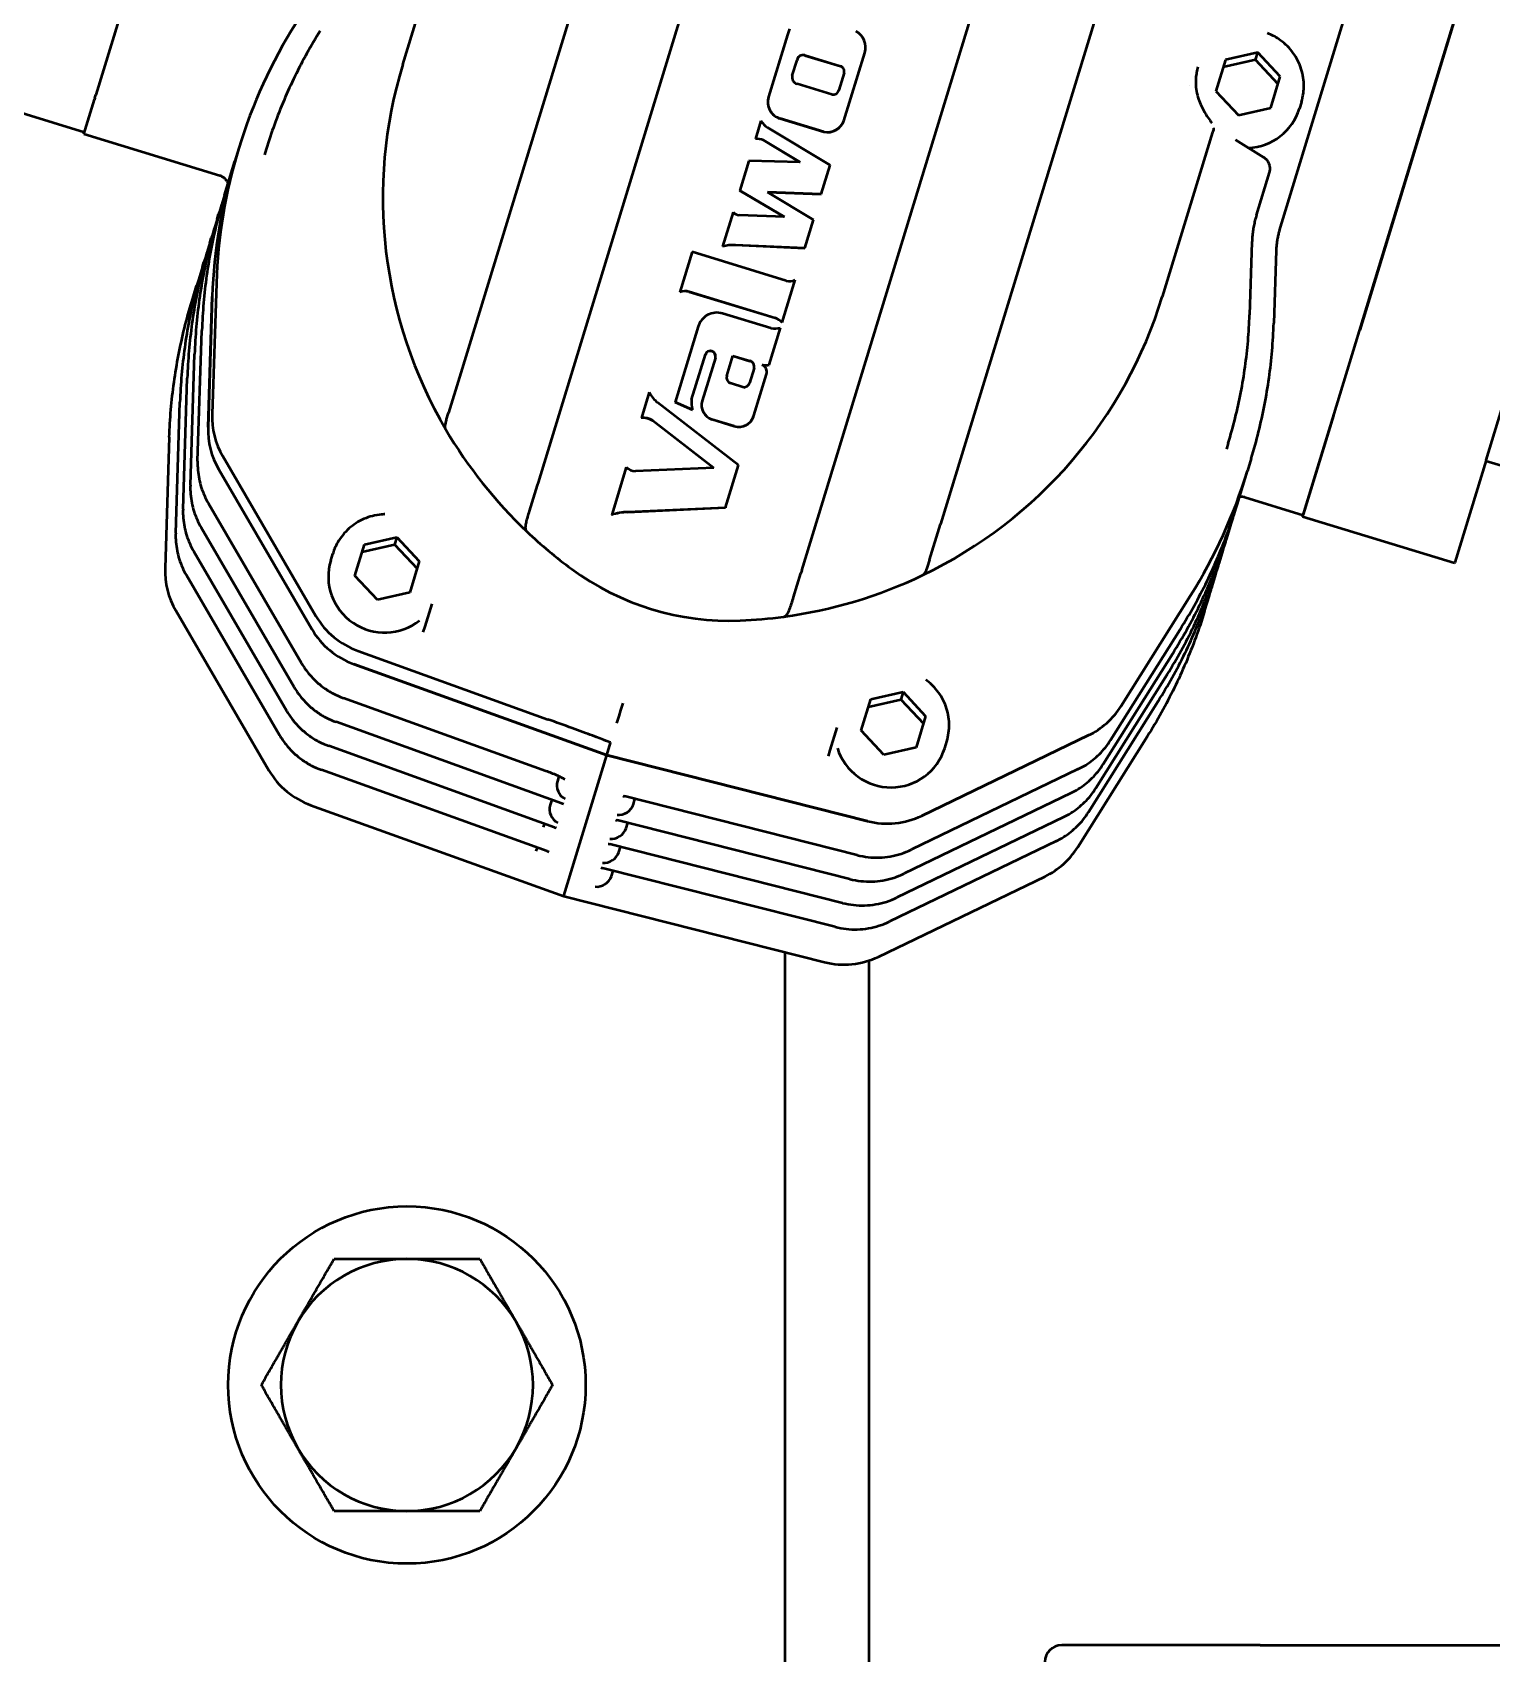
# Model space of a CAD drawing. Header units: inches. Extents: x 11 to 1621, y 11 to 1332.
# Drawn here: x 1188.146 to 1192.485, y 363.152 to 367.974 of the extents above; entities that cross this region are included whole.
import ezdxf

# ---------------------------------------------------------------- set-up
doc = ezdxf.new("R2010")
doc.units = ezdxf.units.IN
doc.header["$LTSCALE"] = 48
doc.header["$MEASUREMENT"] = 0
doc.layers.add('Visible (ANSI)', color=7, linetype='Continuous', lineweight=50)

msp = doc.modelspace()

# ---------------------------------------------------------------- linework, layer by layer
at = {"layer": 'Visible (ANSI)'}
for p, q in [((1192.081804, 367.051399), (1192.88066, 369.664338)), ((1192.869247, 369.62701), (1192.093216, 367.088727)), ((1190.165205, 369.400572), (1189.419748, 366.962294)), ((1191.854674, 367.385751), (1192.473053, 369.408377)), ((1190.384558, 369.040784), (1189.649381, 366.63613)), ((1191.595897, 368.963166), (1190.85044, 366.524887)), ((1190.433718, 366.373769), (1191.169346, 368.779899)), ((1189.247097, 367.878811), (1189.396771, 368.368372)), ((1188.438169, 368.128065), (1188.33442, 367.788719)), ((1190.391087, 367.966903), (1190.334748, 367.782624)), ((1190.39699, 367.985441), (1190.391087, 367.966903)), ((1190.442547, 367.906122), (1190.548599, 367.873699)), ((1190.442622, 367.906368), (1190.548674, 367.873945)), ((1190.559144, 367.711654), (1190.620934, 367.913762)), ((1191.789932, 367.914606), (1191.694155, 367.892868)), ((1191.783171, 367.892491), (1191.789932, 367.914606)), ((1191.857179, 367.843027), (1191.789932, 367.914606)), ((1190.405567, 367.846247), (1190.419658, 367.892334)), ((1190.559666, 367.854103), (1190.543998, 367.802857)), ((1190.548599, 367.873699), (1190.548674, 367.873945)), ((1191.694155, 367.892868), (1191.665625, 367.799551)), ((1191.783171, 367.892491), (1191.687394, 367.870754)), ((1191.850418, 367.820912), (1191.783171, 367.892491)), ((1190.523282, 367.790146), (1190.420561, 367.821551)), ((1190.543923, 367.802611), (1190.543998, 367.802857)), ((1191.828649, 367.74971), (1191.857179, 367.843027)), ((1188.008789, 367.767223), (1188.300575, 367.678016)), ((1188.298683, 367.671829), (1188.330329, 367.775339)), ((1188.331576, 367.779415), (1188.330329, 367.775339)), ((1188.331576, 367.779415), (1188.333626, 367.786121)), ((1188.333626, 367.786121), (1188.33442, 367.788719)), ((1190.334748, 367.782624), (1190.334673, 367.782378)), ((1191.665625, 367.799551), (1191.732872, 367.727973)), ((1191.919911, 367.767454), (1191.913901, 367.747797)), ((1190.312572, 367.711389), (1190.296206, 367.657856)), ((1190.499059, 367.67862), (1190.369873, 367.718116)), ((1190.369948, 367.718362), (1190.499134, 367.678866)), ((1190.559069, 367.711408), (1190.559144, 367.711654)), ((1191.732872, 367.727973), (1191.828649, 367.74971)), ((1188.702928, 367.548239), (1188.298683, 367.671829)), ((1190.296206, 367.657856), (1190.29613, 367.65761)), ((1190.518304, 367.579369), (1190.332153, 367.692063)), ((1190.499134, 367.678866), (1190.499059, 367.67862)), ((1191.655758, 367.67773), (1191.506084, 367.188169)), ((1188.759506, 367.630549), (1188.747486, 367.591234)), ((1188.840815, 367.627184), (1188.835556, 367.609984)), ((1190.319603, 367.654287), (1190.319527, 367.654041)), ((1190.42827, 367.58839), (1190.319527, 367.654041)), ((1190.319603, 367.654287), (1190.428777, 367.588375)), ((1191.724254, 367.65476), (1191.808085, 367.602625)), ((1188.716686, 367.490491), (1188.747486, 367.591234)), ((1190.276364, 367.592958), (1190.249172, 367.504014)), ((1190.428777, 367.588375), (1190.276364, 367.592958)), ((1190.492007, 367.493357), (1190.518304, 367.579369)), ((1188.70293, 367.548238), (1188.702929, 367.548239)), ((1191.786136, 367.430887), (1191.824955, 367.55786)), ((1190.249172, 367.504014), (1190.249096, 367.503769)), ((1190.381862, 367.425671), (1190.249096, 367.503769)), ((1190.249172, 367.504014), (1190.382391, 367.42565)), ((1190.468511, 367.416505), (1190.331729, 367.499386)), ((1190.331729, 367.499386), (1190.492007, 367.493357)), ((1190.491932, 367.493111), (1190.332166, 367.499121)), ((1190.492007, 367.493357), (1190.491932, 367.493111)), ((1188.6949, 367.419234), (1188.699408, 367.433977)), ((1190.229569, 367.439898), (1190.198369, 367.337847)), ((1190.382391, 367.42565), (1190.247589, 367.431013)), ((1190.442987, 367.333021), (1190.468511, 367.416505)), ((1188.673115, 367.347977), (1188.677622, 367.36272)), ((1190.107421, 367.321376), (1190.070798, 367.201589)), ((1190.387281, 367.235814), (1190.107421, 367.321376)), ((1190.198369, 367.337847), (1190.198294, 367.337602)), ((1190.442912, 367.332775), (1190.236037, 367.341919)), ((1190.236112, 367.342164), (1190.442987, 367.333021)), ((1190.442987, 367.333021), (1190.442912, 367.332775)), ((1191.772783, 367.350544), (1191.765705, 367.134482)), ((1191.844663, 367.325515), (1191.837585, 367.109453)), ((1188.651329, 367.27672), (1188.655837, 367.291463)), ((1188.692673, 367.228415), (1188.67992, 366.839167)), ((1190.375617, 367.111365), (1190.414357, 367.238079)), ((1188.619778, 367.17352), (1188.634051, 367.220206)), ((1188.667901, 366.799853), (1188.680654, 367.189101)), ((1188.680654, 367.189101), (1188.667901, 366.799853)), ((1190.070723, 367.201343), (1190.070798, 367.201589)), ((1190.09884, 367.203262), (1190.098765, 367.203016)), ((1190.354378, 367.124867), (1190.098765, 367.203016)), ((1190.09884, 367.203262), (1190.354453, 367.125113)), ((1190.34225, 367.094333), (1190.198239, 367.138362)), ((1188.637072, 366.698942), (1188.649825, 367.08819)), ((1190.125875, 367.099433), (1190.057225, 366.874889)), ((1190.126156, 367.100381), (1190.126081, 367.100135)), ((1190.33713, 366.98548), (1190.370954, 367.096113)), ((1190.375617, 367.111365), (1190.375542, 367.111119)), ((1192.017231, 366.840189), (1192.081804, 367.051399)), ((1188.615287, 366.627685), (1188.628039, 367.016933)), ((1190.106282, 366.882575), (1190.147096, 367.016072)), ((1190.176961, 367.006941), (1190.13778, 366.878787)), ((1190.210915, 366.952937), (1190.229137, 367.012536)), ((1190.229061, 367.01229), (1190.279024, 366.997015)), ((1190.229137, 367.012536), (1190.279099, 366.997261)), ((1190.279024, 366.997015), (1190.279099, 366.997261)), ((1190.337055, 366.985234), (1190.33713, 366.98548)), ((1188.593501, 366.556428), (1188.606254, 366.945676)), ((1189.415673, 366.948965), (1189.383377, 366.84333)), ((1189.419748, 366.962294), (1189.415673, 366.948965)), ((1190.291902, 366.976216), (1190.278052, 366.930916)), ((1190.291212, 366.835288), (1190.328714, 366.957952)), ((1190.328825, 366.958306), (1190.32875, 366.95806)), ((1189.980025, 366.904681), (1189.956692, 366.828365)), ((1190.261436, 366.91874), (1190.222236, 366.930724)), ((1192.469028, 366.702061), (1192.533602, 366.913271)), ((1188.571716, 366.485171), (1188.584469, 366.874418)), ((1190.246016, 366.68746), (1190.005032, 366.873424)), ((1190.057225, 366.874889), (1190.05715, 366.874643)), ((1190.108918, 366.851895), (1190.05715, 366.874643)), ((1190.057225, 366.874889), (1190.108994, 366.852141)), ((1190.108994, 366.852141), (1190.108918, 366.851895)), ((1190.13778, 366.878787), (1190.137705, 366.878541)), ((1191.924079, 366.535504), (1192.017231, 366.840189)), ((1189.956692, 366.828365), (1189.956617, 366.828119)), ((1189.990543, 366.819633), (1189.990468, 366.819387)), ((1190.171523, 366.679177), (1189.990468, 366.819387)), ((1189.990543, 366.819633), (1190.171896, 366.679192)), ((1190.16603, 366.823438), (1190.166105, 366.823683)), ((1190.233012, 366.802959), (1190.16603, 366.823438)), ((1190.166105, 366.823683), (1190.233087, 366.803205)), ((1190.290728, 366.833587), (1190.290653, 366.833342)), ((1192.015728, 366.835275), (1191.925582, 366.540418)), ((1188.552775, 366.770377), (1188.540023, 366.38113)), ((1191.702199, 366.752371), (1191.696941, 366.735171)), ((1188.711703, 366.713726), (1188.988819, 366.238462)), ((1191.770738, 366.707236), (1191.75947, 366.670379)), ((1192.469028, 366.702061), (1192.375877, 366.397375)), ((1192.468571, 366.700565), (1193.146267, 366.493373)), ((1188.976799, 366.199148), (1188.699684, 366.674412)), ((1188.699684, 366.674412), (1188.976799, 366.199148)), ((1189.911573, 366.680787), (1189.868438, 366.539699)), ((1190.171896, 366.679192), (1189.939152, 366.669716)), ((1190.207363, 366.561032), (1190.246016, 366.68746)), ((1191.728669, 366.569636), (1191.75947, 366.670379)), ((1189.646708, 366.627384), (1189.623248, 366.55065)), ((1189.649381, 366.63613), (1189.646708, 366.627384)), ((1188.946011, 366.098024), (1188.668896, 366.573288)), ((1190.207288, 366.560786), (1189.915665, 366.54764)), ((1189.91574, 366.547886), (1190.207363, 366.561032)), ((1190.207363, 366.561032), (1190.207288, 366.560786)), ((1191.751363, 366.591569), (1191.924991, 366.538486)), ((1188.924226, 366.026767), (1188.647111, 366.50203)), ((1189.868438, 366.539699), (1189.868363, 366.539453)), ((1190.814069, 366.405924), (1190.846365, 366.511559)), ((1190.85044, 366.524887), (1190.846365, 366.511559)), ((1191.706884, 366.498379), (1191.711391, 366.513121)), ((1191.923587, 366.533893), (1191.924079, 366.535504)), ((1192.375384, 366.395765), (1191.923587, 366.533893)), ((1189.133223, 366.451312), (1189.229002, 366.47305)), ((1189.229002, 366.47305), (1189.222241, 366.450936)), ((1189.229002, 366.47305), (1189.296251, 366.401469)), ((1188.90244, 365.95551), (1188.625325, 366.430773)), ((1189.032948, 366.40408), (1189.038958, 366.423737)), ((1189.104692, 366.357992), (1189.133223, 366.451312)), ((1189.126462, 366.429197), (1189.222241, 366.450936)), ((1189.222241, 366.450936), (1189.28949, 366.379355)), ((1191.685098, 366.427121), (1191.689606, 366.441864)), ((1188.880655, 365.884252), (1188.60354, 366.359516)), ((1189.171941, 366.286411), (1189.104692, 366.357992)), ((1189.296251, 366.401469), (1189.267721, 366.30815)), ((1190.409583, 366.294827), (1190.431296, 366.365847)), ((1190.433718, 366.373769), (1190.431296, 366.365847)), ((1191.663313, 366.355864), (1191.66782, 366.370607)), ((1192.375384, 366.395765), (1192.375877, 366.397375)), ((1189.267721, 366.30815), (1189.171941, 366.286411)), ((1189.333179, 366.275166), (1189.312458, 366.20739)), ((1191.590006, 366.299622), (1191.382914, 365.96979)), ((1191.382914, 365.96979), (1191.590006, 366.299622)), ((1191.631762, 366.252664), (1191.646035, 366.29935)), ((1188.572051, 366.254409), (1188.849167, 365.779145)), ((1189.312458, 366.20739), (1189.307199, 366.19019)), ((1191.559135, 366.198724), (1191.352043, 365.868892)), ((1189.113372, 366.134892), (1189.679043, 365.931048)), ((1191.53735, 366.127467), (1191.330258, 365.797635)), ((1189.85405, 365.824337), (1189.101353, 366.095578)), ((1189.101353, 366.095578), (1189.85405, 365.824337)), ((1191.515564, 366.05621), (1191.308472, 365.726378)), ((1189.672995, 365.777383), (1189.07047, 365.994507)), ((1189.901396, 365.9792), (1189.894932, 365.958056)), ((1190.610684, 365.897564), (1190.639214, 365.990884)), ((1190.632453, 365.968769), (1190.728233, 365.990508)), ((1190.639214, 365.990884), (1190.734994, 366.012622)), ((1190.734994, 366.012622), (1190.728233, 365.990508)), ((1190.728233, 365.990508), (1190.795482, 365.918927)), ((1190.734994, 366.012622), (1190.802243, 365.941041)), ((1191.493779, 365.984953), (1191.286687, 365.655121)), ((1189.720548, 365.681139), (1189.048685, 365.92325)), ((1189.889673, 365.940856), (1189.883209, 365.919712)), ((1189.894932, 365.958056), (1189.889673, 365.940856)), ((1190.802243, 365.941041), (1190.773712, 365.847722)), ((1190.537972, 365.906823), (1190.517251, 365.839047)), ((1190.677933, 365.825983), (1190.610684, 365.897564)), ((1191.286419, 365.883568), (1190.790916, 365.644517)), ((1190.790916, 365.644517), (1191.286419, 365.883568)), ((1191.254783, 365.551144), (1191.461875, 365.880977)), ((1189.698763, 365.609882), (1189.026899, 365.851993)), ((1189.85405, 365.824337), (1189.865318, 365.861194)), ((1190.517251, 365.839047), (1190.511992, 365.821847)), ((1190.773712, 365.847722), (1190.677933, 365.825983)), ((1190.858963, 365.845811), (1190.864973, 365.865468)), ((1189.676977, 365.538625), (1189.005114, 365.780736)), ((1189.726342, 365.406623), (1189.85405, 365.824337)), ((1190.62974, 365.628303), (1189.85405, 365.824337)), ((1189.85405, 365.824337), (1190.62974, 365.628303)), ((1191.255395, 365.782516), (1190.759892, 365.543465)), ((1189.711413, 365.761766), (1189.707082, 365.747599)), ((1189.690116, 365.692105), (1189.685297, 365.676342)), ((1190.598825, 365.527242), (1189.906438, 365.702224)), ((1189.932981, 365.678535), (1189.9378, 365.694298)), ((1191.23361, 365.711258), (1190.738106, 365.472208)), ((1188.973149, 365.675899), (1189.725752, 365.404693)), ((1191.211824, 365.640001), (1190.716321, 365.400951)), ((1189.66833, 365.620848), (1189.665015, 365.610005)), ((1190.57704, 365.455985), (1189.884653, 365.630967)), ((1189.911195, 365.607278), (1189.916015, 365.623041)), ((1189.646545, 365.549591), (1189.64323, 365.538748)), ((1190.555254, 365.384728), (1189.862867, 365.55971)), ((1189.88941, 365.536021), (1189.894229, 365.551784)), ((1191.190039, 365.568744), (1190.694535, 365.329693)), ((1190.533469, 365.313471), (1189.841082, 365.488453)), ((1189.867624, 365.464764), (1189.872444, 365.480527)), ((1190.661865, 365.224948), (1191.157368, 365.463998)), ((1189.726342, 365.406623), (1189.725752, 365.404693)), ((1189.725752, 365.404693), (1190.501345, 365.208683)), ((1190.384479, 362.701101), (1190.384479, 365.238217)), ((1190.634479, 362.701101), (1190.634479, 365.213791)), ((1191.797604, 363.17711), (1191.206979, 363.17711)), ((1191.797604, 363.17711), (1197.626902, 363.17711))]:
    msp.add_line(p, q, dxfattribs=at)
msp.add_circle((1189.259479, 363.951101), 0.5315, dxfattribs=at)
for centre, radius, start, end in [((1188.776116, 366.373395), 0.23622, 178.123529, 210.245465), ((1189.053232, 365.898131), 0.23622, 210.245465, 250.182968), ((1191.054727, 365.676754), 0.23622, 295.754535, 327.876471), ((1190.559223, 365.437703), 0.23622, 255.817032, 295.754535), ((1189.259479, 363.951101), 0.375, 90, 150), ((1189.259479, 363.951101), 0.375, 30, 90), ((1189.259479, 363.951101), 0.375, 150, 210), ((1189.259479, 363.951101), 0.375, 330, 30), ((1189.259479, 363.951101), 0.375, 210, 270), ((1189.259479, 363.951101), 0.375, 270, 330), ((1191.206979, 363.12711), 0.05, 90, 180)]:
    msp.add_arc(centre, radius, start, end, dxfattribs=at)
for centre, major_axis, ratio, start_param, end_param in [((1190.265497, 367.170121), (-1.505992, 0.460428), 0.99144486, 6.02138592, 6.54498469), ((1190.56739, 367.930132), (0.053544, -0.01637), 0.99144486, 0, 1.35921417), ((1190.437403, 367.889296), (-0.017219, 0.005264), 0.99144486, 4.71238898, 6.41140571), ((1190.437328, 367.88905), (-0.017219, 0.005264), 0.99144486, 4.71238898, 6.27598879), ((1190.564839, 367.475936), (-1.317743, 0.402874), 0.99144486, 0, 0.82163978), ((1190.544383, 367.858507), (0.015207, -0.004649), 0.99144486, 0, 1.59660273), ((1190.544458, 367.858752), (0.015207, -0.004649), 0.99144486, 0, 1.59660273), ((1191.762904, 367.826203), (-0.150599, 0.046043), 0.99144486, 0, 0.00002405), ((1190.424222, 367.840543), (-0.018655, 0.005703), 0.99144486, 0, 1.67618983), ((1190.527988, 367.805539), (0.015526, -0.004747), 0.99144486, 4.71238898, 6.41501448), ((1190.527913, 367.805294), (0.015526, -0.004747), 0.99144486, 0.00798117, 0.13182917), ((1191.75389, 367.796718), (-0.160012, 0.04892), 0.99144486, 0.17342022, 0.17348712), ((1190.384028, 367.767289), (-0.049356, 0.01509), 0.99144486, 0, 1.58706174), ((1190.384104, 367.767534), (-0.049356, 0.01509), 0.99144486, 0, 1.58706174), ((1190.362677, 367.741995), (-0.056419, 0.017249), 0.99144486, 0.84931078, 1.3208603), ((1190.509574, 367.729968), (0.050552, -0.015455), 0.99144486, 4.80630353, 6.22060459), ((1190.509649, 367.730214), (0.050552, -0.015455), 0.99144486, 4.80630353, 6.22060459), ((1191.75389, 367.796718), (0.160012, -0.04892), 0.99144486, 5.05902579, 6.28318531), ((1190.297568, 367.587425), (-0.067655, 0.020684), 0.99144486, 4.69085538, 5.02703773), ((1190.297643, 367.587671), (0.067655, -0.020684), 0.99144486, 1.54926273, 1.88544508), ((1190.253478, 367.130806), (-1.505992, 0.460428), 0.99144486, 0, 0.26179939), ((1190.253478, 367.130806), (-1.505992, 0.460428), 0.99144486, 0, 0.26179939), ((1190.24851, 367.45546), (-0.023584, 0.00721), 0.99144486, 0.98842709, 1.82771897), ((1190.232276, 367.214669), (-0.12272, 0.037519), 0.99144486, 4.97737044, 5.27490477), ((1190.232351, 367.214915), (0.12272, -0.037519), 0.99144486, 1.83577778, 2.13331212), ((1190.397828, 367.270312), (-0.034795, 0.010638), 0.99144486, 1.57079633, 2.33703542), ((1190.087583, 367.158718), (-0.044067, 0.013473), 0.99144486, 4.76141371, 5.38155425), ((1190.087658, 367.158964), (0.044067, -0.013473), 0.99144486, 1.61982106, 2.2399616), ((1190.188342, 367.591043), (1.317743, -0.402874), 0.99144486, 5.46154552, 6.28318531), ((1190.181518, 367.083455), (-0.055362, 0.016926), 0.99144486, 4.71348374, 6.30040871), ((1190.181443, 367.083209), (-0.055362, 0.016926), 0.99144486, 0, 0.0172234), ((1190.352409, 367.15714), (-0.061358, 0.018759), 0.99144486, 1.70599163, 2.15854108), ((1190.341291, 367.08192), (-0.043306, 0.01324), 0.99144486, 4.14814898, 4.71330794), ((1190.341366, 367.082165), (0.043306, -0.01324), 0.99144486, 1.00655632, 1.57171528), ((1190.161953, 367.011261), (0.014932, -0.004565), 0.99144486, 0, 3.14159265), ((1190.162029, 367.011506), (-0.014932, 0.004565), 0.99144486, 3.14159265, 6.28318531), ((1190.275934, 366.980829), (0.015893, -0.004859), 0.99144486, 0, 1.67798192), ((1190.276009, 366.981075), (0.015893, -0.004859), 0.99144486, 0, 1.67798192), ((1190.30673, 366.965061), (0.022095, -0.006755), 0.99144486, 6.26698461, 7.72424121), ((1190.327458, 367.034374), (-0.047984, 0.01467), 0.99144486, 1.63924341, 2.05921669), ((1190.327383, 367.034128), (-0.047984, 0.01467), 0.99144486, 1.66131171, 2.05921669), ((1190.228228, 366.947644), (-0.017313, 0.005293), 0.99144486, 0, 1.52749328), ((1190.306655, 366.964815), (0.022095, -0.006755), 0.99144486, 6.26698461, 6.28318531), ((1190.056744, 366.939589), (-0.080911, 0.024737), 0.99144486, 0.72797647, 1.20696617), ((1190.259833, 366.938122), (0.018737, -0.005729), 0.99144486, 5.08865783, 6.20253879), ((1188.915844, 366.830423), (-0.225899, 0.069064), 0.99144486, 0.26179939, 0.82030475), ((1190.173427, 366.872824), (-0.064897, 0.019841), 0.99144486, 0.15378202, 0.61135295), ((1190.180573, 366.865435), (-0.042868, 0.013106), 0.99144486, 0, 1.53443834), ((1190.180648, 366.86568), (-0.042868, 0.013106), 0.99144486, 0, 1.53443834), ((1188.903825, 366.791109), (-0.225899, 0.069064), 0.99144486, 0.26179939, 0.82030475), ((1188.903825, 366.791109), (-0.225899, 0.069064), 0.99144486, 0.26179939, 0.82030475), ((1190.564839, 367.475936), (-1.317743, 0.402874), 0.99144486, 0.82163978, 1.10484221), ((1189.960237, 366.772009), (-0.054177, 0.016563), 0.99144486, 4.44336332, 5.07068631), ((1189.960312, 366.772254), (0.054177, -0.016563), 0.99144486, 1.30177066, 1.92909366), ((1190.246372, 366.846879), (0.04428, -0.013538), 0.99144486, 4.71377522, 6.28318531), ((1190.246447, 366.847125), (0.04428, -0.013538), 0.99144486, 4.71377522, 6.32170827), ((1189.937507, 366.705374), (-0.034398, 0.010516), 0.99144486, 1.05912475, 1.91088804), ((1190.253478, 367.130806), (1.505992, -0.460428), 0.99144486, 6.02138592, 6.28318531), ((1190.253478, 367.130806), (1.505992, -0.460428), 0.99144486, 6.02138592, 6.28318531), ((1189.925228, 366.359275), (-0.181743, 0.055564), 0.99144486, 5.05707702, 5.31079896), ((1189.925303, 366.35952), (0.181743, -0.055564), 0.99144486, 1.91548437, 2.1692063), ((1190.564839, 367.475936), (1.317743, -0.402874), 0.99144486, 4.24643486, 4.37255207), ((1189.192959, 366.355159), (-0.160012, 0.04892), 0.99144486, 0, 2.53840125), ((1190.215197, 367.005596), (0.752996, -0.230214), 0.99144486, 4.37255207, 5.05222589), ((1190.188342, 367.591043), (-1.317743, 0.402874), 0.99144486, 2.00456111, 2.31995287), ((1189.192959, 366.355159), (-0.225899, 0.069064), 0.99144486, 0.82030475, 1.52120627), ((1190.188342, 367.591043), (1.317743, -0.402874), 0.99144486, 5.05222589, 5.14615376), ((1189.18094, 366.315845), (-0.225899, 0.069064), 0.99144486, 0.82030475, 1.52120627), ((1189.18094, 366.315845), (0.225899, -0.069064), 0.99144486, 3.9618974, 4.66279892), ((1191.182435, 366.094468), (0.225899, -0.069064), 0.99144486, 5.46288056, 6.02138592), ((1191.182435, 366.094468), (0.225899, -0.069064), 0.99144486, 5.46288056, 6.02138592), ((1189.678292, 365.928591), (-0.187026, 0.067398), 0.01290904, 3.14222796, 4.71302429), ((1190.698951, 365.894731), (0.160012, -0.04892), 0.99144486, 3.74478406, 6.28318531), ((1189.743231, 365.73118), (-0.018791, 0.037539), 0.87772138, 0.74482289, 2.26602916), ((1189.738724, 365.716437), (0.037326, 0.018685), 0.87622731, 3.83682549, 3.96756609), ((1189.911109, 365.741652), (-0.020497, 0.036363), 0.87622731, 2.31561922, 2.44635982), ((1189.721446, 365.659923), (-0.018791, 0.037539), 0.87772138, 0.74482289, 2.26602916), ((1189.889323, 365.670395), (-0.020497, 0.036363), 0.87622731, 2.31561922, 2.44635982), ((1189.89383, 365.685137), (0.03657, 0.020613), 0.87772138, 4.01715615, 5.53836242), ((1190.686932, 365.855417), (-0.225899, 0.069064), 0.99144486, 1.62038638, 2.32128791), ((1190.686932, 365.855417), (0.225899, -0.069064), 0.99144486, 4.76197904, 5.46288056), ((1189.716938, 365.64518), (0.037326, 0.018685), 0.87622731, 3.83682549, 3.96756609), ((1189.872045, 365.61388), (0.03657, 0.020613), 0.87772138, 4.01715615, 5.53836242), ((1189.695153, 365.573923), (0.037326, 0.018685), 0.87622731, 3.83682549, 3.96756609), ((1189.850259, 365.542623), (0.03657, 0.020613), 0.87772138, 4.01715615, 5.53836242), ((1189.867538, 365.599137), (-0.020497, 0.036363), 0.87622731, 2.31561922, 2.44635982), ((1189.845752, 365.52788), (-0.020497, 0.036363), 0.87622731, 2.31561922, 2.44635982), ((1189.828474, 365.471366), (0.03657, 0.020613), 0.87772138, 4.01715615, 5.53836242)]:
    msp.add_ellipse(centre, major_axis=major_axis, ratio=ratio, start_param=start_param, end_param=end_param, dxfattribs=at)
for points, knots in [([(1189.001841, 367.97948), (1188.988064, 367.957538), (1188.974868, 367.935236), (1188.949672, 367.889969), (1188.937673, 367.867005), (1188.914904, 367.82048), (1188.904135, 367.796918), (1188.883855, 367.749261), (1188.874345, 367.725166), (1188.85661, 367.676509), (1188.848386, 367.651947), (1188.840815, 367.627184)], [1.308996939, 1.308996939, 1.308996939, 1.308996939, 1.361356817, 1.361356817, 1.413716694, 1.413716694, 1.466076572, 1.466076572, 1.518436449, 1.518436449, 1.570796327, 1.570796327, 1.570796327, 1.570796327]), ([(1191.919911, 367.767454), (1191.925087, 367.784384), (1191.927516, 367.802151), (1191.926641, 367.837568), (1191.923333, 367.855213), (1191.911316, 367.888614), (1191.9026, 367.904361), (1191.880636, 367.932375), (1191.867381, 367.944629), (1191.841974, 367.961535), (1191.830612, 367.967364), (1191.81874, 367.971846)], [4.71238898, 4.71238898, 4.71238898, 4.71238898, 5.03124213, 5.03124213, 5.35032609, 5.35032609, 5.67000512, 5.67000512, 5.99039925, 5.99039925, 6.21838113, 6.21838113, 6.21838113, 6.21838113]), ([(1191.612304, 367.872243), (1191.611463, 367.869491), (1191.610699, 367.866716), (1191.609327, 367.861128), (1191.608718, 367.858315), (1191.60766, 367.852658), (1191.60721, 367.849814), (1191.606469, 367.844106), (1191.606179, 367.841242), (1191.605757, 367.8355), (1191.605627, 367.832622), (1191.605577, 367.829743)], [1.570820379, 1.570820379, 1.570820379, 1.570820379, 1.626221042, 1.626221042, 1.681621706, 1.681621706, 1.737022369, 1.737022369, 1.792423032, 1.792423032, 1.847823695, 1.847823695, 1.847823695, 1.847823695]), ([(1191.605577, 367.829743), (1191.605296, 367.813616), (1191.607617, 367.797094), (1191.614265, 367.774389), (1191.616809, 367.767422), (1191.624383, 367.749873), (1191.630127, 367.739565), (1191.640197, 367.723674), (1191.644677, 367.717377), (1191.650097, 367.709753), (1191.651608, 367.707649), (1191.653004, 367.705655)], [0, 0, 0, 0, 0.124156791, 0.124156791, 0.18033745, 0.18033745, 0.272325394, 0.272325394, 0.348034512, 0.348034512, 0.380829585, 0.380829585, 0.380829585, 0.380829585]), ([(1191.658361, 367.684612), (1191.659133, 367.68629), (1191.65964, 367.687904), (1191.659911, 367.689528), (1191.659929, 367.689639), (1191.659945, 367.68975)], [-0.0647177982, -0.0647177982, -0.0647177982, -0.0647177982, -0.0486830326, -0.0486830326, -0.047495252, -0.047495252, -0.047495252, -0.047495252]), ([(1191.824955, 367.55786), (1191.82596, 367.561146), (1191.826528, 367.564565), (1191.826753, 367.571431), (1191.82641, 367.574877), (1191.824841, 367.581559), (1191.823615, 367.584795), (1191.82037, 367.590835), (1191.818351, 367.593639), (1191.813661, 367.598631), (1191.810991, 367.600818), (1191.808085, 367.602625)], [4.71238898, 4.71238898, 4.71238898, 4.71238898, 4.97418837, 4.97418837, 5.23598776, 5.23598776, 5.49778714, 5.49778714, 5.75958653, 5.75958653, 6.02138592, 6.02138592, 6.02138592, 6.02138592]), ([(1188.727518, 367.525923), (1188.726828, 367.527593), (1188.725958, 367.529363), (1188.723397, 367.533602), (1188.721498, 367.536104), (1188.717108, 367.540537), (1188.71464, 367.542514), (1188.70915, 367.545889), (1188.706078, 367.547276), (1188.70293, 367.548238)], [0.552792315, 0.552792315, 0.552792315, 0.552792315, 0.575107023, 0.575107023, 0.605902884, 0.605902884, 0.634843315, 0.634843315, 0.665034146, 0.665034146, 0.665034146, 0.665034146]), ([(1188.716686, 367.490491), (1188.708715, 367.464421), (1188.701433, 367.438139), (1188.688266, 367.385227), (1188.682381, 367.358597), (1188.672024, 367.30506), (1188.667553, 367.278154), (1188.660035, 367.22414), (1188.656989, 367.197032), (1188.65233, 367.142688), (1188.650718, 367.115452), (1188.649825, 367.08819)], [1.570796327, 1.570796327, 1.570796327, 1.570796327, 1.623156204, 1.623156204, 1.675516082, 1.675516082, 1.727875959, 1.727875959, 1.780235837, 1.780235837, 1.832595715, 1.832595715, 1.832595715, 1.832595715]), ([(1188.6949, 367.419234), (1188.68693, 367.393163), (1188.679648, 367.366882), (1188.666481, 367.31397), (1188.660596, 367.28734), (1188.650239, 367.233803), (1188.645767, 367.206897), (1188.63825, 367.152883), (1188.635203, 367.125774), (1188.630545, 367.071431), (1188.628933, 367.044195), (1188.628039, 367.016933)], [1.570796325, 1.570796325, 1.570796325, 1.570796325, 1.623156203, 1.623156203, 1.675516081, 1.675516081, 1.727875959, 1.727875959, 1.780235837, 1.780235837, 1.832595715, 1.832595715, 1.832595715, 1.832595715]), ([(1191.786136, 367.430887), (1191.784544, 367.425681), (1191.78309, 367.420432), (1191.78046, 367.409866), (1191.779285, 367.404548), (1191.777217, 367.393857), (1191.776324, 367.388483), (1191.774822, 367.377696), (1191.774214, 367.372282), (1191.773284, 367.361429), (1191.772962, 367.355989), (1191.772783, 367.350544)], [1.570796327, 1.570796327, 1.570796327, 1.570796327, 1.623156204, 1.623156204, 1.675516082, 1.675516082, 1.727875959, 1.727875959, 1.780235837, 1.780235837, 1.832595715, 1.832595715, 1.832595715, 1.832595715]), ([(1191.854674, 367.385751), (1191.853481, 367.381848), (1191.85239, 367.377913), (1191.850419, 367.369991), (1191.849538, 367.366004), (1191.847987, 367.357989), (1191.847318, 367.35396), (1191.846192, 367.345872), (1191.845736, 367.341813), (1191.845039, 367.333676), (1191.844797, 367.329598), (1191.844663, 367.325515)], [1.570796327, 1.570796327, 1.570796327, 1.570796327, 1.623156204, 1.623156204, 1.675516082, 1.675516082, 1.727875959, 1.727875959, 1.780235837, 1.780235837, 1.832595715, 1.832595715, 1.832595715, 1.832595715]), ([(1188.673115, 367.347977), (1188.665144, 367.321906), (1188.657862, 367.295625), (1188.644695, 367.242713), (1188.63881, 367.216083), (1188.628454, 367.162546), (1188.623982, 367.13564), (1188.616464, 367.081626), (1188.613418, 367.054517), (1188.608759, 367.000173), (1188.607147, 366.972938), (1188.606254, 366.945676)], [1.570796325, 1.570796325, 1.570796325, 1.570796325, 1.623156203, 1.623156203, 1.675516081, 1.675516081, 1.727875959, 1.727875959, 1.780235837, 1.780235837, 1.832595715, 1.832595715, 1.832595715, 1.832595715]), ([(1188.651329, 367.27672), (1188.643359, 367.250649), (1188.636077, 367.224368), (1188.62291, 367.171456), (1188.617025, 367.144825), (1188.606668, 367.091289), (1188.602196, 367.064383), (1188.594679, 367.010368), (1188.591632, 366.98326), (1188.586974, 366.928916), (1188.585362, 366.901681), (1188.584469, 366.874418)], [1.570796327, 1.570796327, 1.570796327, 1.570796327, 1.623156204, 1.623156204, 1.675516082, 1.675516082, 1.727875959, 1.727875959, 1.780235837, 1.780235837, 1.832595715, 1.832595715, 1.832595715, 1.832595715]), ([(1188.664745, 367.319638), (1188.664055, 367.317524), (1188.663369, 367.315409), (1188.66035, 367.306033), (1188.658067, 367.298756), (1188.655837, 367.291463)], [1.5518783472, 1.5518783472, 1.5518783472, 1.5518783472, 1.5561490525, 1.5561490525, 1.5707963265, 1.5707963265, 1.5707963265, 1.5707963265]), ([(1188.64296, 367.248381), (1188.642391, 367.246639), (1188.641825, 367.244897), (1188.638799, 367.235523), (1188.636396, 367.227874), (1188.634051, 367.220206)], [1.5518783472, 1.5518783472, 1.5518783472, 1.5518783472, 1.5553964981, 1.5553964981, 1.5707963261, 1.5707963261, 1.5707963261, 1.5707963261]), ([(1188.552775, 366.770377), (1188.55367, 366.797693), (1188.555286, 366.824983), (1188.559954, 366.879437), (1188.563006, 366.906601), (1188.570539, 366.960728), (1188.575021, 366.987691), (1188.585399, 367.041341), (1188.591297, 367.068029), (1188.604492, 367.121055), (1188.61179, 367.147393), (1188.619778, 367.17352)], [4.450589593, 4.450589593, 4.450589593, 4.450589593, 4.502949557, 4.502949557, 4.555309522, 4.555309522, 4.607669487, 4.607669487, 4.660029452, 4.660029452, 4.712388982, 4.712388982, 4.712388982, 4.712388982]), ([(1191.702199, 366.752371), (1191.70977, 366.777134), (1191.716687, 366.802096), (1191.729193, 366.852352), (1191.734782, 366.877646), (1191.744619, 366.928495), (1191.748866, 366.954051), (1191.756007, 367.005354), (1191.7589, 367.031102), (1191.763325, 367.082719), (1191.764856, 367.108588), (1191.765705, 367.134482)], [4.712388983, 4.712388983, 4.712388983, 4.712388983, 4.76474886, 4.76474886, 4.817108737, 4.817108737, 4.869468614, 4.869468614, 4.921828491, 4.921828491, 4.974188368, 4.974188368, 4.974188368, 4.974188368]), ([(1191.770738, 366.707236), (1191.778707, 366.733301), (1191.785987, 366.759577), (1191.799152, 366.812477), (1191.805035, 366.839102), (1191.81539, 366.892627), (1191.81986, 366.919527), (1191.827377, 366.973531), (1191.830422, 367.000633), (1191.83508, 367.054966), (1191.836692, 367.082196), (1191.837585, 367.109453)], [4.712388982, 4.712388982, 4.712388982, 4.712388982, 4.764748859, 4.764748859, 4.817108737, 4.817108737, 4.869468614, 4.869468614, 4.921828491, 4.921828491, 4.974188368, 4.974188368, 4.974188368, 4.974188368]), ([(1189.374942, 366.793622), (1189.374665, 366.794096), (1189.374439, 366.794592), (1189.37403, 366.795688), (1189.373865, 366.796291), (1189.373443, 366.798244), (1189.373319, 366.799775), (1189.373357, 366.805548), (1189.374259, 366.810807), (1189.377055, 366.82192), (1189.378227, 366.826077), (1189.380722, 366.834605), (1189.382021, 366.838895), (1189.383377, 366.84333)], [0.0000001656, 0.0000001656, 0.0000001656, 0.0000001656, 0.0041949019, 0.0041949019, 0.0092505704, 0.0092505704, 0.0216777036, 0.0216777036, 0.0534882165, 0.0534882165, 0.0717226775, 0.0717226775, 0.0891758488, 0.0891758488, 0.0891758488, 0.0891758488]), ([(1188.637072, 366.698942), (1188.636786, 366.690199), (1188.636992, 366.681438), (1188.638386, 366.663994), (1188.639573, 366.655309), (1188.642915, 366.638124), (1188.645069, 366.629624), (1188.650315, 366.612913), (1188.653407, 366.604704), (1188.66049, 366.588677), (1188.664481, 366.58086), (1188.668896, 366.573288)], [1.832595715, 1.832595715, 1.832595715, 1.832595715, 1.944296787, 1.944296787, 2.055997859, 2.055997859, 2.167698931, 2.167698931, 2.279400003, 2.279400003, 2.391101075, 2.391101075, 2.391101075, 2.391101075]), ([(1188.615287, 366.627685), (1188.615, 366.618942), (1188.615206, 366.610181), (1188.6166, 366.592736), (1188.617788, 366.584052), (1188.621129, 366.566867), (1188.623283, 366.558366), (1188.628529, 366.541656), (1188.631621, 366.533447), (1188.638705, 366.51742), (1188.642696, 366.509603), (1188.647111, 366.50203)], [1.832595715, 1.832595715, 1.832595715, 1.832595715, 1.944296787, 1.944296787, 2.055997859, 2.055997859, 2.167698931, 2.167698931, 2.279400003, 2.279400003, 2.391101075, 2.391101075, 2.391101075, 2.391101075]), ([(1188.593501, 366.556428), (1188.593215, 366.547685), (1188.593421, 366.538924), (1188.594815, 366.521479), (1188.596002, 366.512795), (1188.599344, 366.49561), (1188.601498, 366.487109), (1188.606744, 366.470399), (1188.609836, 366.462189), (1188.616919, 366.446163), (1188.62091, 366.438346), (1188.625325, 366.430773)], [1.832595715, 1.832595715, 1.832595715, 1.832595715, 1.944296787, 1.944296787, 2.055997859, 2.055997859, 2.167698931, 2.167698931, 2.279400003, 2.279400003, 2.391101075, 2.391101075, 2.391101075, 2.391101075]), ([(1189.623248, 366.55065), (1189.621361, 366.544479), (1189.619586, 366.538612), (1189.61628, 366.52717), (1189.61479, 366.521715), (1189.611777, 366.508446), (1189.611224, 366.50284), (1189.612081, 366.496547), (1189.612595, 366.494828), (1189.613648, 366.492717), (1189.614043, 366.492035), (1189.614757, 366.491071), (1189.614984, 366.490787), (1189.615464, 366.490244), (1189.615707, 366.489991), (1189.615964, 366.489747)], [-0.118557796, -0.118557796, -0.118557796, -0.118557796, -0.095694535, -0.095694535, -0.071261261, -0.071261261, -0.031383497, -0.031383497, -0.013011579, -0.013011579, -0.005674701, -0.005674701, -0.002706782, -0.002706782, 0, 0, 0, 0]), ([(1191.559135, 366.198724), (1191.57364, 366.221825), (1191.587533, 366.245306), (1191.61406, 366.292964), (1191.626693, 366.317141), (1191.650665, 366.366125), (1191.662004, 366.390932), (1191.683355, 366.441107), (1191.693368, 366.466476), (1191.712039, 366.517704), (1191.720699, 366.543565), (1191.728669, 366.569636)], [4.450589593, 4.450589593, 4.450589593, 4.450589593, 4.50294947, 4.50294947, 4.555309348, 4.555309348, 4.607669225, 4.607669225, 4.660029103, 4.660029103, 4.71238898, 4.71238898, 4.71238898, 4.71238898]), ([(1191.751336, 366.591575), (1191.747247, 366.592825), (1191.742891, 366.593405), (1191.737691, 366.59324), (1191.736763, 366.593177), (1191.735838, 366.593082)], [0, 0, 0, 0, 0.0329906378, 0.0329906378, 0.0401420188, 0.0401420188, 0.0401420188, 0.0401420188]), ([(1189.193457, 366.541067), (1189.192298, 366.541033), (1189.19114, 366.540988), (1189.172149, 366.54004), (1189.154466, 366.536285), (1189.121217, 366.523417), (1189.105653, 366.514315), (1189.078229, 366.491691), (1189.066367, 366.478183), (1189.049257, 366.450871), (1189.043191, 366.437585), (1189.038958, 366.423737)], [6.61164435, 6.61164435, 6.61164435, 6.61164435, 6.63247646, 6.63247646, 6.95334905, 6.95334905, 7.27361998, 7.27361998, 7.59317452, 7.59317452, 7.85398163, 7.85398163, 7.85398163, 7.85398163]), ([(1191.711391, 366.513121), (1191.713736, 366.520789), (1191.71602, 366.528475), (1191.718754, 366.537939), (1191.719259, 366.539699), (1191.719761, 366.541461)], [4.7123889808, 4.7123889808, 4.7123889808, 4.7123889808, 4.7277888088, 4.7277888088, 4.73130696, 4.73130696, 4.73130696, 4.73130696]), ([(1188.571716, 366.485171), (1188.571429, 366.476427), (1188.571635, 366.467667), (1188.573029, 366.450222), (1188.574217, 366.441537), (1188.577558, 366.424352), (1188.579712, 366.415852), (1188.584958, 366.399142), (1188.58805, 366.390932), (1188.595134, 366.374905), (1188.599125, 366.367088), (1188.60354, 366.359516)], [1.832595715, 1.832595715, 1.832595715, 1.832595715, 1.944296787, 1.944296787, 2.055997859, 2.055997859, 2.167698931, 2.167698931, 2.279400003, 2.279400003, 2.391101075, 2.391101075, 2.391101075, 2.391101075]), ([(1191.53735, 366.127467), (1191.551854, 366.150568), (1191.565748, 366.174049), (1191.592274, 366.221707), (1191.604908, 366.245884), (1191.62888, 366.294868), (1191.640218, 366.319675), (1191.661569, 366.36985), (1191.671582, 366.395218), (1191.690254, 366.446447), (1191.698913, 366.472308), (1191.706884, 366.498379)], [4.450589593, 4.450589593, 4.450589593, 4.450589593, 4.50294947, 4.50294947, 4.555309348, 4.555309348, 4.607669225, 4.607669225, 4.660029103, 4.660029103, 4.71238898, 4.71238898, 4.71238898, 4.71238898]), ([(1191.689606, 366.441864), (1191.69195, 366.449532), (1191.694235, 366.457218), (1191.696968, 366.466681), (1191.697473, 366.468442), (1191.697975, 366.470204)], [4.7123889804, 4.7123889804, 4.7123889804, 4.7123889804, 4.7277888085, 4.7277888085, 4.73130696, 4.73130696, 4.73130696, 4.73130696]), ([(1190.814069, 366.405924), (1190.812716, 366.401496), (1190.811395, 366.39722), (1190.8087, 366.388769), (1190.80735, 366.384674), (1190.803437, 366.373845), (1190.80123, 366.368952), (1190.79802, 366.36415), (1190.797068, 366.362963), (1190.795635, 366.361594), (1190.795165, 366.36119), (1190.794219, 366.360516), (1190.793757, 366.360233), (1190.793266, 366.359997)], [0, 0, 0, 0, 0.039974382, 0.039974382, 0.0817274, 0.0817274, 0.155299641, 0.155299641, 0.183643042, 0.183643042, 0.195192629, 0.195192629, 0.204789458, 0.204789458, 0.204789458, 0.204789458]), ([(1191.515564, 366.05621), (1191.530069, 366.079311), (1191.543962, 366.102792), (1191.570489, 366.15045), (1191.583122, 366.174627), (1191.607094, 366.223611), (1191.618433, 366.248418), (1191.639784, 366.298593), (1191.649797, 366.323961), (1191.668468, 366.37519), (1191.677128, 366.401051), (1191.685098, 366.427121)], [4.450589593, 4.450589593, 4.450589593, 4.450589593, 4.50294947, 4.50294947, 4.555309348, 4.555309348, 4.607669225, 4.607669225, 4.660029103, 4.660029103, 4.71238898, 4.71238898, 4.71238898, 4.71238898]), ([(1191.493779, 365.984953), (1191.508283, 366.008054), (1191.522177, 366.031535), (1191.548703, 366.079193), (1191.561337, 366.10337), (1191.585309, 366.152354), (1191.596647, 366.177161), (1191.617998, 366.227336), (1191.628011, 366.252704), (1191.646683, 366.303933), (1191.655342, 366.329793), (1191.663313, 366.355864)], [4.450589593, 4.450589593, 4.450589593, 4.450589593, 4.50294947, 4.50294947, 4.555309348, 4.555309348, 4.607669225, 4.607669225, 4.660029103, 4.660029103, 4.71238898, 4.71238898, 4.71238898, 4.71238898]), ([(1191.66782, 366.370607), (1191.670165, 366.378275), (1191.672449, 366.385961), (1191.675183, 366.395424), (1191.675688, 366.397185), (1191.67619, 366.398947)], [4.7123889804, 4.7123889804, 4.7123889804, 4.7123889804, 4.7277888085, 4.7277888085, 4.73130696, 4.73130696, 4.73130696, 4.73130696]), ([(1191.646035, 366.29935), (1191.648379, 366.307018), (1191.650664, 366.314704), (1191.653397, 366.324167), (1191.653902, 366.325928), (1191.654404, 366.32769)], [4.7123889804, 4.7123889804, 4.7123889804, 4.7123889804, 4.7277888085, 4.7277888085, 4.73130696, 4.73130696, 4.73130696, 4.73130696]), ([(1190.379739, 366.236242), (1190.380769, 366.236381), (1190.381724, 366.236655), (1190.383298, 366.237261), (1190.383942, 366.237592), (1190.385689, 366.238628), (1190.386579, 366.239359), (1190.389017, 366.241686), (1190.390293, 366.243417), (1190.393808, 366.249064), (1190.395729, 366.253464), (1190.399611, 366.263543), (1190.401531, 366.26922), (1190.405448, 366.281365), (1190.407459, 366.287881), (1190.409583, 366.294827)], [0, 0, 0, 0, 0.00007804247, 0.00007804247, 0.00015608494, 0.00015608494, 0.00031216988, 0.00031216988, 0.00062433976, 0.00062433976, 0.00124867952, 0.00124867952, 0.00187301928, 0.00187301928, 0.00249735384, 0.00249735384, 0.00249735384, 0.00249735384]), ([(1191.631762, 366.252664), (1191.623774, 366.226537), (1191.615096, 366.200621), (1191.596383, 366.149281), (1191.586349, 366.123858), (1191.564953, 366.073576), (1191.55359, 366.048717), (1191.529568, 365.999631), (1191.516909, 365.975404), (1191.490328, 365.92765), (1191.476407, 365.904122), (1191.461875, 365.880977)], [1.570796327, 1.570796327, 1.570796327, 1.570796327, 1.623156204, 1.623156204, 1.675516082, 1.675516082, 1.727875959, 1.727875959, 1.780235837, 1.780235837, 1.832595715, 1.832595715, 1.832595715, 1.832595715]), ([(1188.946011, 366.098024), (1188.951552, 366.088521), (1188.957761, 366.079404), (1188.971393, 366.06212), (1188.978816, 366.053953), (1188.994729, 366.038725), (1189.003219, 366.031666), (1189.021101, 366.018791), (1189.030492, 366.012976), (1189.049992, 366.002702), (1189.060101, 365.998244), (1189.07047, 365.994507)], [2.391101075, 2.391101075, 2.391101075, 2.391101075, 2.53128138, 2.53128138, 2.671461684, 2.671461684, 2.811641989, 2.811641989, 2.951822294, 2.951822294, 3.092002598, 3.092002598, 3.092002598, 3.092002598]), ([(1188.924226, 366.026767), (1188.929767, 366.017264), (1188.935976, 366.008147), (1188.949608, 365.990863), (1188.957031, 365.982695), (1188.972944, 365.967468), (1188.981434, 365.960409), (1188.999315, 365.947534), (1189.008706, 365.941719), (1189.028207, 365.931445), (1189.038315, 365.926987), (1189.048685, 365.92325)], [2.391101075, 2.391101075, 2.391101075, 2.391101075, 2.53128138, 2.53128138, 2.671461684, 2.671461684, 2.811641989, 2.811641989, 2.951822294, 2.951822294, 3.092002598, 3.092002598, 3.092002598, 3.092002598]), ([(1190.864973, 365.865468), (1190.870149, 365.882398), (1190.872578, 365.900164), (1190.871702, 365.935582), (1190.868394, 365.953227), (1190.856377, 365.986628), (1190.847662, 366.002375), (1190.826921, 366.028828), (1190.815368, 366.039895), (1190.802497, 366.049134)], [4.71238898, 4.71238898, 4.71238898, 4.71238898, 5.03124213, 5.03124213, 5.35032609, 5.35032609, 5.67000512, 5.67000512, 5.95472626, 5.95472626, 5.95472626, 5.95472626]), ([(1188.90244, 365.95551), (1188.907981, 365.946007), (1188.91419, 365.93689), (1188.927822, 365.919606), (1188.935245, 365.911438), (1188.951158, 365.896211), (1188.959648, 365.889152), (1188.97753, 365.876277), (1188.986921, 365.870461), (1189.006421, 365.860188), (1189.01653, 365.85573), (1189.026899, 365.851993)], [2.391101075, 2.391101075, 2.391101075, 2.391101075, 2.53128138, 2.53128138, 2.671461684, 2.671461684, 2.811641989, 2.811641989, 2.951822294, 2.951822294, 3.092002598, 3.092002598, 3.092002598, 3.092002598]), ([(1188.880655, 365.884252), (1188.886196, 365.87475), (1188.892405, 365.865633), (1188.906037, 365.848349), (1188.91346, 365.840181), (1188.929373, 365.824954), (1188.937863, 365.817894), (1188.955744, 365.80502), (1188.965135, 365.799204), (1188.984636, 365.788931), (1188.994744, 365.784473), (1189.005114, 365.780736)], [2.391101075, 2.391101075, 2.391101075, 2.391101075, 2.53128138, 2.53128138, 2.671461684, 2.671461684, 2.811641989, 2.811641989, 2.951822294, 2.951822294, 3.092002598, 3.092002598, 3.092002598, 3.092002598]), ([(1191.255395, 365.782516), (1191.26329, 365.786324), (1191.27097, 365.790573), (1191.285804, 365.799899), (1191.292958, 365.804976), (1191.306652, 365.815896), (1191.31319, 365.821739), (1191.325571, 365.834117), (1191.331412, 365.840653), (1191.342322, 365.854336), (1191.347392, 365.861483), (1191.352043, 365.868892)], [3.892084232, 3.892084232, 3.892084232, 3.892084232, 4.003785304, 4.003785304, 4.115486376, 4.115486376, 4.227187448, 4.227187448, 4.33888852, 4.33888852, 4.450589593, 4.450589593, 4.450589593, 4.450589593]), ([(1189.729307, 365.752226), (1189.729307, 365.752226), (1189.729306, 365.752226), (1189.729283, 365.752244), (1189.728962, 365.752479), (1189.727728, 365.753284), (1189.726661, 365.753941), (1189.723497, 365.755753), (1189.721125, 365.757025), (1189.714916, 365.760146), (1189.710785, 365.762094), (1189.701068, 365.76642), (1189.69522, 365.768872), (1189.683935, 365.773343), (1189.678457, 365.775414), (1189.672995, 365.777383)], [0.137522246, 0.137522246, 0.137522246, 0.137522246, 0.138263368, 0.138263368, 0.157103625, 0.157103625, 0.181454746, 0.181454746, 0.215557156, 0.215557156, 0.259230073, 0.259230073, 0.31032443, 0.31032443, 0.354562523, 0.354562523, 0.354562523, 0.354562523]), ([(1191.23361, 365.711258), (1191.241504, 365.715067), (1191.249184, 365.719316), (1191.264018, 365.728642), (1191.271173, 365.733719), (1191.284866, 365.744639), (1191.291405, 365.750482), (1191.303785, 365.76286), (1191.309626, 365.769396), (1191.320537, 365.783079), (1191.325606, 365.790226), (1191.330258, 365.797635)], [3.892084232, 3.892084232, 3.892084232, 3.892084232, 4.003785304, 4.003785304, 4.115486376, 4.115486376, 4.227187448, 4.227187448, 4.33888852, 4.33888852, 4.450589593, 4.450589593, 4.450589593, 4.450589593]), ([(1191.211824, 365.640001), (1191.219719, 365.64381), (1191.227399, 365.648059), (1191.242233, 365.657385), (1191.249387, 365.662462), (1191.263081, 365.673382), (1191.26962, 365.679224), (1191.282, 365.691603), (1191.287841, 365.698139), (1191.298751, 365.711822), (1191.303821, 365.718969), (1191.308472, 365.726378)], [3.892084232, 3.892084232, 3.892084232, 3.892084232, 4.003785304, 4.003785304, 4.115486376, 4.115486376, 4.227187448, 4.227187448, 4.33888852, 4.33888852, 4.450589593, 4.450589593, 4.450589593, 4.450589593]), ([(1191.190039, 365.568744), (1191.197933, 365.572553), (1191.205613, 365.576802), (1191.220447, 365.586128), (1191.227602, 365.591205), (1191.241295, 365.602125), (1191.247834, 365.607967), (1191.260214, 365.620346), (1191.266055, 365.626881), (1191.276966, 365.640565), (1191.282035, 365.647712), (1191.286687, 365.655121)], [3.892084232, 3.892084232, 3.892084232, 3.892084232, 4.003785304, 4.003785304, 4.115486376, 4.115486376, 4.227187448, 4.227187448, 4.33888852, 4.33888852, 4.450589593, 4.450589593, 4.450589593, 4.450589593]), ([(1190.598825, 365.527242), (1190.609511, 365.524542), (1190.620385, 365.522585), (1190.642296, 365.520198), (1190.653334, 365.519767), (1190.675357, 365.520442), (1190.686344, 365.521547), (1190.708051, 365.525272), (1190.718772, 365.527893), (1190.739739, 365.534599), (1190.749985, 365.538685), (1190.759892, 365.543465)], [3.191182709, 3.191182709, 3.191182709, 3.191182709, 3.331363014, 3.331363014, 3.471543318, 3.471543318, 3.611723623, 3.611723623, 3.751903927, 3.751903927, 3.892084232, 3.892084232, 3.892084232, 3.892084232]), ([(1190.57704, 365.455985), (1190.587726, 365.453285), (1190.5986, 365.451328), (1190.620511, 365.448941), (1190.631548, 365.44851), (1190.653572, 365.449185), (1190.664558, 365.45029), (1190.686266, 365.454015), (1190.696987, 365.456636), (1190.717953, 365.463342), (1190.728199, 365.467428), (1190.738106, 365.472208)], [3.191182709, 3.191182709, 3.191182709, 3.191182709, 3.331363014, 3.331363014, 3.471543318, 3.471543318, 3.611723623, 3.611723623, 3.751903927, 3.751903927, 3.892084232, 3.892084232, 3.892084232, 3.892084232]), ([(1190.555254, 365.384728), (1190.56594, 365.382027), (1190.576814, 365.380071), (1190.598725, 365.377683), (1190.609763, 365.377253), (1190.631786, 365.377928), (1190.642773, 365.379033), (1190.66448, 365.382758), (1190.675201, 365.385378), (1190.696168, 365.392085), (1190.706414, 365.396171), (1190.716321, 365.400951)], [3.191182709, 3.191182709, 3.191182709, 3.191182709, 3.331363014, 3.331363014, 3.471543318, 3.471543318, 3.611723623, 3.611723623, 3.751903927, 3.751903927, 3.892084232, 3.892084232, 3.892084232, 3.892084232]), ([(1190.533469, 365.313471), (1190.544155, 365.31077), (1190.555029, 365.308814), (1190.57694, 365.306426), (1190.587977, 365.305996), (1190.610001, 365.30667), (1190.620987, 365.307776), (1190.642695, 365.311501), (1190.653416, 365.314121), (1190.674382, 365.320828), (1190.684628, 365.324914), (1190.694535, 365.329693)], [3.191182709, 3.191182709, 3.191182709, 3.191182709, 3.331363014, 3.331363014, 3.471543318, 3.471543318, 3.611723623, 3.611723623, 3.751903927, 3.751903927, 3.892084232, 3.892084232, 3.892084232, 3.892084232]), ([(1193.687122, 362.92111), (1193.657534, 362.870232), (1193.627416, 362.819659), (1193.427204, 362.491535), (1193.241991, 362.225272), (1192.827652, 361.714791), (1192.595816, 361.476481), (1192.198731, 361.15605), (1192.036485, 361.048371), (1191.773928, 360.914068), (1191.67317, 360.872154), (1191.430421, 360.795241), (1191.28948, 360.770791), (1191.052592, 360.766175), (1190.95682, 360.77444), (1190.753286, 360.815423), (1190.643147, 360.850257), (1190.336067, 360.977951), (1190.132504, 361.094513), (1189.677799, 361.402555), (1189.42519, 361.603732), (1188.985022, 361.970562), (1188.796894, 362.132472), (1188.44654, 362.425918), (1188.28398, 362.558761), (1188.00487, 362.768845), (1187.887904, 362.851373), (1187.639975, 363.007701), (1187.50897, 363.079612), (1187.300983, 363.167436), (1187.226074, 363.193972), (1187.033466, 363.245643), (1186.913351, 363.262893), (1186.697266, 363.256012), (1186.601791, 363.24012), (1186.424116, 363.182072), (1186.343763, 363.142743), (1186.164776, 363.031433), (1186.07135, 362.952876), (1185.818037, 362.701175), (1185.673725, 362.506314), (1185.363854, 362.053472), (1185.201632, 361.790377), (1184.919446, 361.386971), (1184.800307, 361.23325), (1184.646205, 361.07467), (1184.610217, 361.040507), (1184.525125, 360.967024), (1184.475216, 360.929557), (1184.373547, 360.863158), (1184.321788, 360.834181), (1184.200704, 360.776276), (1184.130443, 360.749552), (1183.93668, 360.692061), (1183.807722, 360.669701), (1183.510935, 360.646012), (1183.340339, 360.648296), (1182.972929, 360.675025), (1182.775686, 360.699971), (1182.384593, 360.757748), (1182.192652, 360.789406), (1181.766238, 360.85689), (1181.529678, 360.892636), (1181.153637, 360.935634), (1181.019436, 360.948427), (1180.676716, 360.971704), (1180.467309, 360.976031), (1180.086749, 360.977233), (1179.913358, 360.975402), (1179.743417, 360.975402)], [21.6561496, 21.6561496, 21.6561496, 21.6561496, 22.07389381, 22.07389381, 24.38702724, 24.38702724, 26.95794606, 26.95794606, 28.69195712, 28.69195712, 29.77741873, 29.77741873, 31.32783162, 31.32783162, 32.39297014, 32.39297014, 33.53615509, 33.53615509, 35.47548806, 35.47548806, 37.7911051, 37.7911051, 39.52730732, 39.52730732, 41.05163879, 41.05163879, 42.15864609, 42.15864609, 43.39051446, 43.39051446, 44.06990338, 44.06990338, 45.10369356, 45.10369356, 45.89437232, 45.89437232, 46.64323581, 46.64323581, 47.69233024, 47.69233024, 49.69795762, 49.69795762, 52.15454873, 52.15454873, 53.92886762, 53.92886762, 54.47637936, 54.47637936, 55.2250075, 55.2250075, 55.96994963, 55.96994963, 56.9202454, 56.9202454, 58.47906725, 58.47906725, 60.26056879, 60.26056879, 62.08635407, 62.08635407, 63.71602037, 63.71602037, 65.58831895, 65.58831895, 66.60110392, 66.60110392, 68.13618797, 68.13618797, 69.44808849, 69.44808849, 69.44808849, 69.44808849])]:
    msp.add_open_spline(points, degree=3, knots=knots, dxfattribs=at)
for points in [[(1191.658356, 367.684601), (1191.657399, 367.682532), (1191.656513, 367.680197), (1191.655758, 367.67773)], [(1188.708316, 367.462152), (1188.705257, 367.452789), (1188.702288, 367.443397), (1188.699408, 367.433977)], [(1188.686531, 367.390895), (1188.683472, 367.381532), (1188.680502, 367.37214), (1188.677622, 367.36272)]]:
    msp.add_open_spline(points, degree=3, dxfattribs=at)
for points in [[(1188.93472, 364.138601), (1188.98496, 364.22562), (1189.042973, 364.326101)], [(1189.042973, 364.326101), (1189.158999, 364.326101), (1189.259479, 364.326101)], [(1189.259479, 364.326101), (1189.35996, 364.326101), (1189.475986, 364.326101)], [(1189.475986, 364.326101), (1189.533999, 364.22562), (1189.584239, 364.138601)], [(1188.826467, 363.951101), (1188.884479, 364.051582), (1188.93472, 364.138601)], [(1189.584239, 364.138601), (1189.634479, 364.051582), (1189.692492, 363.951101)], [(1188.93472, 363.763601), (1188.884479, 363.85062), (1188.826467, 363.951101)], [(1189.692492, 363.951101), (1189.634479, 363.85062), (1189.584239, 363.763601)], [(1189.042973, 363.576101), (1188.98496, 363.676582), (1188.93472, 363.763601)], [(1189.584239, 363.763601), (1189.533999, 363.676582), (1189.475986, 363.576101)], [(1189.259479, 363.576101), (1189.158999, 363.576101), (1189.042973, 363.576101)], [(1189.475986, 363.576101), (1189.35996, 363.576101), (1189.259479, 363.576101)]]:
    msp.add_rational_spline(points, [1, 1.0379548493, 1], degree=2, dxfattribs=at)

doc.saveas('drawing.dxf')
